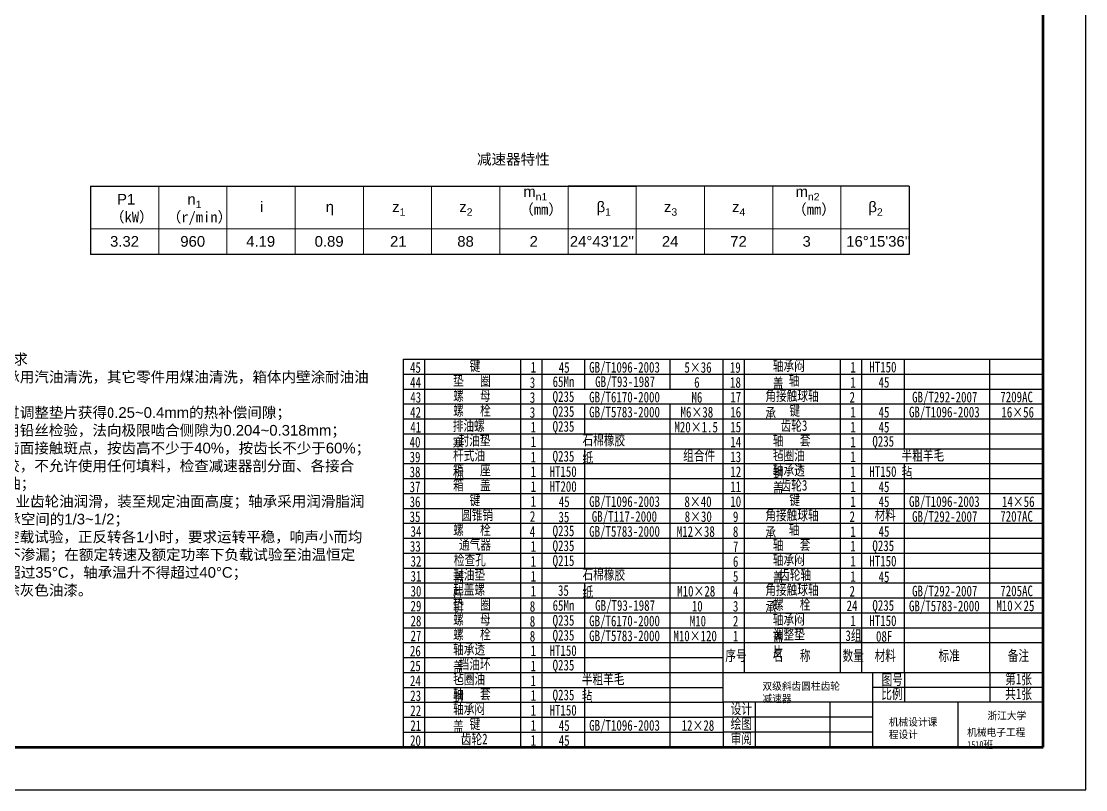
# Model space of a CAD drawing. Header units: millimetres. Extents: x 3025 to 5024, y 1381 to 2247.
# Drawn here: x 4524.5 to 5023.8, y 1406 to 1766.5 of the extents above; entities that cross this region are included whole.
import ezdxf

# ---------------------------------------------------------------- set-up
doc = ezdxf.new("R2010")
doc.units = ezdxf.units.MM
doc.layers.get('0').update_dxf_attribs({"lineweight": 30})
doc.layers.add('1', color=7, linetype='Continuous', lineweight=15)
doc.layers.add('粗线', color=7, linetype='Continuous', lineweight=53)
doc.layers.add('细线', color=7, linetype='Continuous')
doc.styles.get("Standard").update_dxf_attribs({"font": 'arial.ttf'})

msp = doc.modelspace()

# ---------------------------------------------------------------- linework, layer by layer
for p, q in [((4557.021, 1689.138), (4813.021, 1689.138)), ((4557.021, 1689.138), (4557.021, 1657.138)), ((4909.021, 1689.138), (4781.021, 1689.138)), ((4941.021, 1689.138), (4909.021, 1689.138)), ((4941.021, 1689.138), (4941.021, 1669.138)), ((4941.021, 1669.138), (4941.021, 1657.138)), ((4941.021, 1657.138), (4557.021, 1657.138)), ((4703.848, 1600.989), (4703.848, 1607.989)), ((4703.848, 1607.989), (4853.848, 1607.989)), ((4853.848, 1607.989), (5003.848, 1607.989)), ((4853.848, 1600.989), (4853.848, 1607.989)), ((4703.848, 1593.989), (4703.848, 1600.989)), ((4853.848, 1593.989), (4853.848, 1600.989)), ((4703.848, 1586.989), (4703.848, 1593.989)), ((4853.848, 1586.989), (4853.848, 1593.989)), ((4703.848, 1579.989), (4703.848, 1586.989)), ((4853.848, 1579.989), (4853.848, 1586.989)), ((4703.848, 1572.989), (4703.848, 1579.989)), ((4853.848, 1572.989), (4853.848, 1579.989)), ((4703.848, 1565.989), (4703.848, 1572.989)), ((4853.848, 1565.989), (4853.848, 1572.989)), ((4703.848, 1558.989), (4703.848, 1565.989)), ((4853.848, 1558.989), (4853.848, 1565.989)), ((4703.848, 1551.989), (4703.848, 1558.989)), ((4853.848, 1551.989), (4853.848, 1558.989)), ((4703.848, 1544.989), (4703.848, 1551.989)), ((4853.848, 1544.989), (4853.848, 1551.989)), ((4703.848, 1537.989), (4703.848, 1544.989)), ((4853.848, 1537.989), (4853.848, 1544.989)), ((4703.848, 1530.989), (4703.848, 1537.989)), ((4853.848, 1530.989), (4853.848, 1537.989)), ((4703.848, 1523.989), (4703.848, 1530.989)), ((4853.848, 1523.989), (4853.848, 1530.989)), ((4703.848, 1516.989), (4703.848, 1523.989)), ((4853.848, 1516.989), (4853.848, 1523.989)), ((4703.848, 1509.989), (4703.848, 1516.989)), ((4853.848, 1509.989), (4853.848, 1516.989)), ((4703.848, 1502.989), (4703.848, 1509.989)), ((4853.848, 1502.989), (4853.848, 1509.989)), ((4703.848, 1495.989), (4703.848, 1502.989)), ((4853.848, 1495.989), (4853.848, 1502.989)), ((4703.848, 1488.989), (4703.848, 1495.989)), ((4853.848, 1488.989), (4853.848, 1495.989)), ((4703.848, 1481.989), (4703.848, 1488.989)), ((4853.848, 1481.989), (4853.848, 1488.989)), ((4703.848, 1474.989), (4703.848, 1481.989)), ((4853.848, 1474.989), (4853.848, 1481.989)), ((4703.848, 1467.989), (4703.848, 1474.989)), ((4853.848, 1467.989), (4853.848, 1474.989)), ((4703.848, 1460.989), (4703.848, 1467.989)), ((4853.848, 1460.989), (4853.848, 1467.989)), ((4703.848, 1453.989), (4703.848, 1460.989)), ((4853.848, 1446.989), (4853.848, 1460.989)), ((4853.848, 1460.989), (5003.848, 1460.989)), ((4703.848, 1446.989), (4703.848, 1453.989)), ((4703.848, 1439.989), (4703.848, 1446.989)), ((4853.848, 1446.989), (4853.848, 1425.989)), ((4703.848, 1432.989), (4703.848, 1439.989)), ((4703.848, 1425.989), (4703.848, 1432.989))]:
    msp.add_line(p, q)
at = {"layer": '1'}
for p, q in [((4589.021, 1689.138), (4589.021, 1657.138)), ((4621.021, 1689.138), (4621.021, 1657.138)), ((4653.021, 1689.138), (4653.021, 1657.138)), ((4685.021, 1689.138), (4685.021, 1657.138)), ((4717.021, 1689.138), (4717.021, 1657.138)), ((4749.021, 1689.138), (4749.021, 1657.138)), ((4781.021, 1689.138), (4781.021, 1657.138)), ((4813.021, 1689.138), (4813.021, 1669.138)), ((4813.021, 1689.138), (4813.021, 1657.138)), ((4845.021, 1689.138), (4845.021, 1657.138)), ((4877.021, 1689.138), (4877.021, 1657.138)), ((4909.021, 1689.138), (4909.021, 1657.138)), ((4941.021, 1669.138), (4557.021, 1669.138))]:
    msp.add_line(p, q, dxfattribs=at)
at = {"layer": '粗线'}
for p, q in [((5003.848, 1425.989), (5003.848, 2226.989)), ((3854.848, 1425.989), (5003.848, 1425.989))]:
    msp.add_line(p, q, dxfattribs=at)
at = {"layer": '细线'}
for p, q in [((5023.848, 1405.989), (5023.848, 2246.989)), ((4713.848, 1600.989), (4713.848, 1607.989)), ((4758.848, 1600.989), (4758.848, 1607.989)), ((4768.848, 1600.989), (4768.848, 1607.989)), ((4788.848, 1600.989), (4788.848, 1607.989)), ((4828.848, 1600.989), (4828.848, 1607.989)), ((4863.848, 1600.989), (4863.848, 1607.989)), ((4863.848, 1607.989), (4863.848, 1607.989)), ((4908.848, 1600.989), (4908.848, 1607.989)), ((4918.848, 1600.989), (4918.848, 1607.989)), ((4938.848, 1600.989), (4938.848, 1607.989)), ((4978.848, 1600.989), (4978.848, 1607.989)), ((4703.848, 1600.989), (4853.848, 1600.989)), ((4713.848, 1593.989), (4713.848, 1600.989)), ((4713.848, 1600.989), (4713.848, 1600.989)), ((4758.848, 1593.989), (4758.848, 1600.989)), ((4768.848, 1593.989), (4768.848, 1600.989)), ((4788.848, 1593.989), (4788.848, 1600.989)), ((4828.848, 1593.989), (4828.848, 1600.989)), ((4853.848, 1600.989), (5003.848, 1600.989)), ((4863.848, 1593.989), (4863.848, 1600.989)), ((4908.848, 1593.989), (4908.848, 1600.989)), ((4918.848, 1593.989), (4918.848, 1600.989)), ((4938.848, 1593.989), (4938.848, 1600.989)), ((4978.848, 1593.989), (4978.848, 1600.989)), ((4703.848, 1593.989), (4853.848, 1593.989)), ((4713.848, 1586.989), (4713.848, 1593.989)), ((4758.848, 1586.989), (4758.848, 1593.989)), ((4768.848, 1586.989), (4768.848, 1593.989)), ((4853.848, 1593.989), (5003.848, 1593.989)), ((4863.848, 1586.989), (4863.848, 1593.989)), ((4908.848, 1586.989), (4908.848, 1593.989)), ((4918.848, 1586.989), (4918.848, 1593.989)), ((4938.848, 1586.989), (4938.848, 1593.989)), ((4978.848, 1586.989), (4978.848, 1593.989)), ((4703.848, 1586.989), (4853.848, 1586.989)), ((4713.848, 1579.989), (4713.848, 1586.989)), ((4713.848, 1586.989), (4713.848, 1586.989)), ((4758.848, 1579.989), (4758.848, 1586.989)), ((4768.848, 1579.989), (4768.848, 1586.989)), ((4788.848, 1579.989), (4788.848, 1586.989)), ((4828.848, 1579.989), (4828.848, 1586.989)), ((4853.848, 1586.989), (5003.848, 1586.989)), ((4863.848, 1579.989), (4863.848, 1586.989)), ((4908.848, 1579.989), (4908.848, 1586.989)), ((4918.848, 1579.989), (4918.848, 1586.989)), ((4938.848, 1579.989), (4938.848, 1586.989)), ((4978.848, 1579.989), (4978.848, 1586.989)), ((4703.848, 1579.989), (4853.848, 1579.989)), ((4713.848, 1572.989), (4713.848, 1579.989)), ((4758.848, 1572.989), (4758.848, 1579.989)), ((4768.848, 1572.989), (4768.848, 1579.989)), ((4788.848, 1572.989), (4788.848, 1579.989)), ((4828.848, 1572.989), (4828.848, 1579.989)), ((4853.848, 1579.989), (5003.848, 1579.989)), ((4863.848, 1572.989), (4863.848, 1579.989)), ((4908.848, 1572.989), (4908.848, 1579.989)), ((4918.848, 1572.989), (4918.848, 1579.989)), ((4938.848, 1572.989), (4938.848, 1579.989)), ((4978.848, 1572.989), (4978.848, 1579.989)), ((4703.848, 1572.989), (4853.848, 1572.989)), ((4713.848, 1565.989), (4713.848, 1572.989)), ((4758.848, 1565.989), (4758.848, 1572.989)), ((4768.848, 1565.989), (4768.848, 1572.989)), ((4828.848, 1565.989), (4828.848, 1572.989)), ((4853.848, 1572.989), (5003.848, 1572.989)), ((4863.848, 1565.989), (4863.848, 1572.989)), ((4908.848, 1565.989), (4908.848, 1572.989)), ((4918.848, 1565.989), (4918.848, 1572.989)), ((4938.848, 1565.989), (4938.848, 1572.989)), ((4978.848, 1565.989), (4978.848, 1572.989)), ((4703.848, 1565.989), (4853.848, 1565.989)), ((4713.848, 1558.989), (4713.848, 1565.989)), ((4758.848, 1558.989), (4758.848, 1565.989)), ((4768.848, 1558.989), (4768.848, 1565.989)), ((4788.848, 1558.989), (4788.848, 1565.989)), ((4828.848, 1558.989), (4828.848, 1565.989)), ((4853.848, 1565.989), (5003.848, 1565.989)), ((4863.848, 1558.989), (4863.848, 1565.989)), ((4908.848, 1558.989), (4908.848, 1565.989)), ((4918.848, 1558.989), (4918.848, 1565.989)), ((4978.848, 1558.989), (4978.848, 1565.989)), ((4703.848, 1558.989), (4853.848, 1558.989)), ((4713.848, 1551.989), (4713.848, 1558.989)), ((4713.848, 1558.989), (4713.848, 1558.989)), ((4758.848, 1551.989), (4758.848, 1558.989)), ((4768.848, 1551.989), (4768.848, 1558.989)), ((4788.848, 1551.989), (4788.848, 1558.989)), ((4828.848, 1551.989), (4828.848, 1558.989)), ((4853.848, 1558.989), (5003.848, 1558.989)), ((4863.848, 1551.989), (4863.848, 1558.989)), ((4908.848, 1551.989), (4908.848, 1558.989)), ((4918.848, 1551.989), (4918.848, 1558.989)), ((4938.848, 1551.989), (4938.848, 1558.989)), ((4978.848, 1551.989), (4978.848, 1558.989)), ((4703.848, 1551.989), (4853.848, 1551.989)), ((4703.848, 1551.989), (4703.848, 1551.989)), ((4713.848, 1544.989), (4713.848, 1551.989)), ((4758.848, 1544.989), (4758.848, 1551.989)), ((4768.848, 1544.989), (4768.848, 1551.989)), ((4788.848, 1544.989), (4788.848, 1551.989)), ((4828.848, 1544.989), (4828.848, 1551.989)), ((4853.848, 1551.989), (5003.848, 1551.989)), ((4863.848, 1544.989), (4863.848, 1551.989)), ((4908.848, 1544.989), (4908.848, 1551.989)), ((4918.848, 1544.989), (4918.848, 1551.989)), ((4938.848, 1544.989), (4938.848, 1551.989)), ((4978.848, 1544.989), (4978.848, 1551.989)), ((4703.848, 1544.989), (4853.848, 1544.989)), ((4713.848, 1537.989), (4713.848, 1544.989)), ((4713.848, 1544.989), (4713.848, 1544.989)), ((4758.848, 1537.989), (4758.848, 1544.989)), ((4768.848, 1537.989), (4768.848, 1544.989)), ((4788.848, 1537.989), (4788.848, 1544.989)), ((4828.848, 1537.989), (4828.848, 1544.989)), ((4853.848, 1544.989), (5003.848, 1544.989)), ((4863.848, 1537.989), (4863.848, 1544.989)), ((4908.848, 1537.989), (4908.848, 1544.989)), ((4918.848, 1537.989), (4918.848, 1544.989)), ((4938.848, 1537.989), (4938.848, 1544.989)), ((4978.848, 1537.989), (4978.848, 1544.989)), ((4703.848, 1537.989), (4853.848, 1537.989)), ((4713.848, 1530.989), (4713.848, 1537.989)), ((4758.848, 1530.989), (4758.848, 1537.989)), ((4768.848, 1530.989), (4768.848, 1537.989)), ((4788.848, 1530.989), (4788.848, 1537.989)), ((4828.848, 1530.989), (4828.848, 1537.989)), ((4853.848, 1537.989), (5003.848, 1537.989)), ((4863.848, 1530.989), (4863.848, 1537.989)), ((4908.848, 1530.989), (4908.848, 1537.989)), ((4918.848, 1530.989), (4918.848, 1537.989)), ((4938.848, 1530.989), (4938.848, 1537.989)), ((4978.848, 1530.989), (4978.848, 1537.989)), ((4703.848, 1530.989), (4853.848, 1530.989)), ((4713.848, 1523.989), (4713.848, 1530.989)), ((4758.848, 1523.989), (4758.848, 1530.989)), ((4768.848, 1523.989), (4768.848, 1530.989)), ((4788.848, 1523.989), (4788.848, 1530.989)), ((4828.848, 1523.989), (4828.848, 1530.989)), ((4853.848, 1530.989), (5003.848, 1530.989)), ((4863.848, 1523.989), (4863.848, 1530.989)), ((4908.848, 1523.989), (4908.848, 1530.989)), ((4918.848, 1523.989), (4918.848, 1530.989)), ((4938.848, 1523.989), (4938.848, 1530.989)), ((4978.848, 1523.989), (4978.848, 1530.989)), ((4703.848, 1523.989), (4853.848, 1523.989)), ((4713.848, 1516.989), (4713.848, 1523.989)), ((4758.848, 1516.989), (4758.848, 1523.989)), ((4768.848, 1516.989), (4768.848, 1523.989)), ((4788.848, 1516.989), (4788.848, 1523.989)), ((4828.848, 1516.989), (4828.848, 1523.989)), ((4853.848, 1523.989), (5003.848, 1523.989)), ((4863.848, 1516.989), (4863.848, 1523.989)), ((4908.848, 1516.989), (4908.848, 1523.989)), ((4918.848, 1516.989), (4918.848, 1523.989)), ((4938.848, 1516.989), (4938.848, 1523.989)), ((4978.848, 1516.989), (4978.848, 1523.989)), ((4703.848, 1516.989), (4853.848, 1516.989)), ((4713.848, 1509.989), (4713.848, 1516.989)), ((4758.848, 1509.989), (4758.848, 1516.989)), ((4768.848, 1509.989), (4768.848, 1516.989)), ((4788.848, 1509.989), (4788.848, 1516.989)), ((4828.848, 1509.989), (4828.848, 1516.989)), ((4853.848, 1516.989), (5003.848, 1516.989)), ((4863.848, 1509.989), (4863.848, 1516.989)), ((4908.848, 1509.989), (4908.848, 1516.989)), ((4918.848, 1509.989), (4918.848, 1516.989)), ((4938.848, 1509.989), (4938.848, 1516.989)), ((4978.848, 1509.989), (4978.848, 1516.989)), ((4703.848, 1509.989), (4853.848, 1509.989)), ((4713.848, 1502.989), (4713.848, 1509.989)), ((4758.848, 1502.989), (4758.848, 1509.989)), ((4768.848, 1502.989), (4768.848, 1509.989)), ((4828.848, 1502.989), (4828.848, 1509.989)), ((4853.848, 1509.989), (5003.848, 1509.989)), ((4863.848, 1502.989), (4863.848, 1509.989)), ((4908.848, 1502.989), (4908.848, 1509.989)), ((4918.848, 1502.989), (4918.848, 1509.989)), ((4938.848, 1502.989), (4938.848, 1509.989)), ((4978.848, 1502.989), (4978.848, 1509.989)), ((4703.848, 1502.989), (4853.848, 1502.989)), ((4713.848, 1495.989), (4713.848, 1502.989)), ((4758.848, 1495.989), (4758.848, 1502.989)), ((4768.848, 1495.989), (4768.848, 1502.989)), ((4788.848, 1495.989), (4788.848, 1502.989)), ((4828.848, 1495.989), (4828.848, 1502.989)), ((4853.848, 1502.989), (5003.848, 1502.989)), ((4863.848, 1495.989), (4863.848, 1502.989)), ((4863.848, 1502.989), (4863.848, 1502.989)), ((4908.848, 1495.989), (4908.848, 1502.989)), ((4918.848, 1495.989), (4918.848, 1502.989)), ((4938.848, 1495.989), (4938.848, 1502.989)), ((4978.848, 1495.989), (4978.848, 1502.989)), ((4703.848, 1495.989), (4853.848, 1495.989)), ((4713.848, 1488.989), (4713.848, 1495.989)), ((4758.848, 1488.989), (4758.848, 1495.989)), ((4768.848, 1488.989), (4768.848, 1495.989)), ((4788.848, 1488.989), (4788.848, 1495.989)), ((4828.848, 1488.989), (4828.848, 1495.989)), ((4853.848, 1495.989), (5003.848, 1495.989)), ((4863.848, 1488.989), (4863.848, 1495.989)), ((4908.848, 1488.989), (4908.848, 1495.989)), ((4918.848, 1488.989), (4918.848, 1495.989)), ((4938.848, 1488.989), (4938.848, 1495.989)), ((4978.848, 1488.989), (4978.848, 1495.989)), ((4703.848, 1488.989), (4853.848, 1488.989)), ((4713.848, 1481.989), (4713.848, 1488.989)), ((4758.848, 1481.989), (4758.848, 1488.989)), ((4768.848, 1481.989), (4768.848, 1488.989)), ((4788.848, 1481.989), (4788.848, 1488.989)), ((4828.848, 1481.989), (4828.848, 1488.989)), ((4853.848, 1488.989), (5003.848, 1488.989)), ((4853.848, 1488.989), (4853.848, 1488.989)), ((4863.848, 1481.989), (4863.848, 1488.989)), ((4863.848, 1488.989), (4863.848, 1488.989)), ((4908.848, 1481.989), (4908.848, 1488.989)), ((4918.848, 1481.989), (4918.848, 1488.989)), ((4938.848, 1481.989), (4938.848, 1488.989)), ((4978.848, 1481.989), (4978.848, 1488.989)), ((4703.848, 1481.989), (4853.848, 1481.989)), ((4713.848, 1474.989), (4713.848, 1481.989)), ((4758.848, 1474.989), (4758.848, 1481.989)), ((4768.848, 1474.989), (4768.848, 1481.989)), ((4788.848, 1474.989), (4788.848, 1481.989)), ((4828.848, 1474.989), (4828.848, 1481.989)), ((4853.848, 1481.989), (5003.848, 1481.989)), ((4863.848, 1474.989), (4863.848, 1481.989)), ((4908.848, 1474.989), (4908.848, 1481.989)), ((4918.848, 1474.989), (4918.848, 1481.989)), ((4938.848, 1474.989), (4938.848, 1481.989)), ((4978.848, 1474.989), (4978.848, 1481.989)), ((4703.848, 1474.989), (4853.848, 1474.989)), ((4713.848, 1467.989), (4713.848, 1474.989)), ((4758.848, 1467.989), (4758.848, 1474.989)), ((4768.848, 1467.989), (4768.848, 1474.989)), ((4788.848, 1467.989), (4788.848, 1474.989)), ((4828.848, 1467.989), (4828.848, 1474.989)), ((4853.848, 1474.989), (5003.848, 1474.989)), ((4863.848, 1467.989), (4863.848, 1474.989)), ((4908.848, 1467.989), (4908.848, 1474.989)), ((4918.848, 1467.989), (4918.848, 1474.989)), ((4938.848, 1467.989), (4938.848, 1474.989)), ((4978.848, 1467.989), (4978.848, 1474.989)), ((4703.848, 1467.989), (4853.848, 1467.989)), ((4713.848, 1460.989), (4713.848, 1467.989)), ((4758.848, 1460.989), (4758.848, 1467.989)), ((4768.848, 1460.989), (4768.848, 1467.989)), ((4788.848, 1460.989), (4788.848, 1467.989)), ((4828.848, 1460.989), (4828.848, 1467.989)), ((4863.848, 1460.989), (4863.848, 1467.989)), ((4908.848, 1460.989), (4908.848, 1467.989)), ((4918.848, 1460.989), (4918.848, 1467.989)), ((4938.848, 1460.989), (4938.848, 1467.989)), ((4978.848, 1460.989), (4978.848, 1467.989)), ((4703.848, 1460.989), (4853.848, 1460.989)), ((4713.848, 1453.989), (4713.848, 1460.989)), ((4758.848, 1453.989), (4758.848, 1460.989)), ((4768.848, 1453.989), (4768.848, 1460.989)), ((4828.848, 1453.989), (4828.848, 1460.989)), ((4923.848, 1460.989), (4923.848, 1446.989)), ((4938.848, 1460.989), (4938.848, 1446.989)), ((4978.848, 1460.989), (4978.848, 1446.989)), ((4703.848, 1453.989), (4853.848, 1453.989)), ((4713.848, 1446.989), (4713.848, 1453.989)), ((4758.848, 1446.989), (4758.848, 1453.989)), ((4768.848, 1446.989), (4768.848, 1453.989)), ((4788.848, 1446.989), (4788.848, 1453.989)), ((4828.848, 1446.989), (4828.848, 1453.989)), ((5003.848, 1453.989), (4923.848, 1453.989)), ((4703.848, 1446.989), (4853.848, 1446.989)), ((4713.848, 1439.989), (4713.848, 1446.989)), ((4758.848, 1439.989), (4758.848, 1446.989)), ((4768.848, 1439.989), (4768.848, 1446.989)), ((4788.848, 1439.989), (4788.848, 1446.989)), ((4828.848, 1439.989), (4828.848, 1446.989)), ((4923.848, 1446.989), (4853.848, 1446.989)), ((4868.848, 1446.989), (4868.848, 1425.989)), ((4903.848, 1446.989), (4903.848, 1425.989)), ((5003.848, 1446.989), (4923.848, 1446.989)), ((4923.848, 1446.989), (4923.848, 1425.989)), ((4963.848, 1446.989), (4963.848, 1425.989)), ((4703.848, 1439.989), (4853.848, 1439.989)), ((4713.848, 1432.989), (4713.848, 1439.989)), ((4713.848, 1439.989), (4713.848, 1439.989)), ((4758.848, 1432.989), (4758.848, 1439.989)), ((4768.848, 1432.989), (4768.848, 1439.989)), ((4788.848, 1432.989), (4788.848, 1439.989)), ((4828.848, 1432.989), (4828.848, 1439.989)), ((4923.848, 1439.989), (4853.848, 1439.989)), ((4703.848, 1432.989), (4853.848, 1432.989)), ((4713.848, 1425.989), (4713.848, 1432.989)), ((4758.848, 1425.989), (4758.848, 1432.989)), ((4768.848, 1425.989), (4768.848, 1432.989)), ((4788.848, 1425.989), (4788.848, 1432.989)), ((4828.848, 1425.989), (4828.848, 1432.989)), ((4923.848, 1432.989), (4853.848, 1432.989)), ((4703.848, 1425.989), (4853.848, 1425.989)), ((4703.848, 1425.989), (4703.848, 1425.989)), ((4703.848, 1425.989), (4853.848, 1425.989)), ((3834.848, 1405.989), (5023.848, 1405.989))]:
    msp.add_line(p, q, dxfattribs=at)

# ---------------------------------------------------------------- texts
at = {"attachment_point": 1}
for s, width, insert, char_height in [('{\\fSimSun|b0|i0|c134|p2;减速器特性}', 76.00243, (4738.297, 1704.292), 5), ('\\A1;\\pi11.018;m{\\H0.7x;\\S^ n1;}\\P\\pi9.13;{\\fSimSun|b0|i0|c134|p2;（mm）}', 31.61203, (4749.021, 1689.138), 5), ('\\A1;\\pi10.698;m{\\H0.7x;\\S^ n2;}\\P\\pi9.13;{\\fSimSun|b0|i0|c134|p2;（mm）}', 31.61203, (4877.021, 1689.138), 5), ('\\pi12.445;P1\\P\\pi9.13;{\\fSimSun|b0|i0|c134|p2;（kW）}', 31.61203, (4557.021, 1685.541), 5), ('\\A1;\\pi13.449;n{\\H0.7x;\\S^ 1;}\\P\\pi3.7669;{\\fSimSun|b0|i0|c134|p2;（r/min）}', 31.61203, (4589.021, 1685.541), 5), ('\\pi15.499;i', 31.61203, (4621.021, 1681.98), 5), ('\\pi14.334;η', 31.61203, (4653.021, 1681.98), 5), ('\\A1;\\pi13.483;z{\\H0.7x;\\S^ 1;}', 31.61203, (4685.021, 1681.98), 5), ('\\A1;\\pi12.969;z{\\H0.7x;\\S^ 2;}', 31.61203, (4717.021, 1681.98), 5), ('\\A1;\\pi13.391;β{\\H0.7x;\\S^ 1;}', 31.61203, (4781.021, 1681.98), 5), ('\\A1;\\pi12.982;z{\\H0.7x;\\S^ 3;}', 31.61203, (4813.021, 1681.98), 5), ('\\A1;\\pi12.918;z{\\H0.7x;\\S^ 4;}', 31.61203, (4845.021, 1681.98), 5), ('\\A1;\\pi12.877;β{\\H0.7x;\\S^ 2;}', 31.61203, (4909.021, 1681.98), 5), ('\\pi9.3394;3.32', 31.61203, (4556.833, 1665.745), 5), ('\\pi10.291;960', 31.61203, (4588.833, 1665.745), 5), ('\\pi9.2064;4.19', 31.61203, (4620.833, 1665.745), 5), ('\\pi9.307;0.89', 31.61203, (4652.833, 1665.745), 5), ('\\pi12.665;21', 31.61203, (4684.833, 1665.745), 5), ('\\pi12.216;88', 31.61203, (4716.833, 1665.745), 5), ('\\pi14.15;2', 31.61203, (4748.833, 1665.745), 5), ("\\pi1.0209;24°43'12''", 31.61203, (4780.833, 1665.745), 5), ('\\pi12.192;24', 31.61203, (4812.833, 1665.745), 5), ('\\pi12.271;72', 31.61203, (4844.833, 1665.745), 5), ('\\pi14.169;3', 31.61203, (4876.833, 1665.745), 5), ("16%%D15'36''", 20.18952, (4911.527, 1665.765), 5), ('{\\f长仿宋体|b0|i0|c134|p49;键}', 18.35678, (4734.847, 1607.494), 5), ('{\\f长仿宋体|b0|i0|c134|p49;轴承闷盖}', 18.35678, (4877.085, 1607.494), 5), ('{\\f长仿宋体|b0|i0|c134|p49;45}', 15, (4706.892, 1606.582), 5), ('{\\f长仿宋体|b0|i0|c134|p49;1}', 15, (4763.452, 1606.732), 5), ('{\\f长仿宋体|b0|i0|c134|p49;45}', 15, (4776.656, 1606.617), 5), ('{\\f长仿宋体|b0|i0|c134|p49;GB/T1096-2003}', 15, (4790.944, 1606.689), 5), ('{\\f长仿宋体|b0|i0|c134|p49;5×36}', 17.14946, (4835.599, 1606.632), 5), ('{\\f长仿宋体|b0|i0|c134|p49;19}', 15, (4856.919, 1606.582), 5), ('{\\f长仿宋体|b0|i0|c134|p49;1}', 15, (4913.452, 1606.732), 5), ('{\\f长仿宋体|b0|i0|c134|p49;HT150}', 15, (4922.335, 1606.769), 5), ('{\\f长仿宋体|b0|i0|c134|p49;44}', 15, (4706.919, 1599.582), 5), ('{\\f长仿宋体|b0|i0|c134|p49;垫   圈}', 18.35678, (4727.085, 1600.494), 5), ('{\\f长仿宋体|b0|i0|c134|p49;3}', 15, (4763.062, 1599.509), 5), ('{\\f长仿宋体|b0|i0|c134|p49;65Mn}', 15, (4773.777, 1599.951), 5), ('{\\f长仿宋体|b0|i0|c134|p49;GB/T93-1987}', 15, (4793.755, 1599.93), 5), ('{\\f长仿宋体|b0|i0|c134|p49;6}', 21.0048, (4840.174, 1599.632), 5), ('{\\f长仿宋体|b0|i0|c134|p49;18}', 15, (4857.016, 1599.582), 5), ('{\\f长仿宋体|b0|i0|c134|p49;轴}', 18.35678, (4884.571, 1600.657), 5), ('{\\f长仿宋体|b0|i0|c134|p49;1}', 15, (4913.416, 1599.589), 5), ('{\\f长仿宋体|b0|i0|c134|p49;45}', 15, (4926.656, 1599.684), 5), ('{\\f长仿宋体|b0|i0|c134|p49;螺   母}', 18.35678, (4727.085, 1593.494), 5), ('{\\f长仿宋体|b0|i0|c134|p49;Q235}', 15, (4773.777, 1592.951), 5), ('{\\f长仿宋体|b0|i0|c134|p49;GB/T6170-2000}', 15, (4790.944, 1592.689), 5), ('{\\f长仿宋体|b0|i0|c134|p49;角接触球轴承}', 28.27608, (4873.569, 1593.423), 5), ('{\\f长仿宋体|b0|i0|c134|p49;GB/T292-2007}', 15, (4942.416, 1592.689), 5), ('{\\f长仿宋体|b0|i0|c134|p49;7209AC}', 15, (4983.777, 1592.773), 5), ('{\\f长仿宋体|b0|i0|c134|p49;43}', 15, (4707.016, 1592.582), 5), ('{\\f长仿宋体|b0|i0|c134|p49;3}', 15, (4763.062, 1592.509), 5), ('{\\f长仿宋体|b0|i0|c134|p49;M6}', 21.0048, (4838.921, 1592.632), 5), ('{\\f长仿宋体|b0|i0|c134|p49;17}', 15, (4857.121, 1592.674), 5), ('{\\f长仿宋体|b0|i0|c134|p49;2}', 15, (4913.063, 1592.628), 5), ('{\\f长仿宋体|b0|i0|c134|p49;42}', 15, (4706.919, 1585.582), 5), ('{\\f长仿宋体|b0|i0|c134|p49;螺   栓}', 18.35678, (4727.085, 1586.494), 5), ('{\\f长仿宋体|b0|i0|c134|p49;3}', 15, (4763.062, 1585.509), 5), ('{\\f长仿宋体|b0|i0|c134|p49;Q235}', 15, (4773.777, 1585.951), 5), ('{\\f长仿宋体|b0|i0|c134|p49;GB/T5783-2000}', 15, (4790.944, 1585.689), 5), ('{\\f长仿宋体|b0|i0|c134|p49;M6×38}', 21.0048, (4833.797, 1585.632), 5), ('{\\f长仿宋体|b0|i0|c134|p49;16}', 15, (4857.121, 1585.674), 5), ('{\\f长仿宋体|b0|i0|c134|p49;键}', 18.35678, (4884.847, 1586.494), 5), ('{\\f长仿宋体|b0|i0|c134|p49;1}', 15, (4913.445, 1585.667), 5), ('{\\f长仿宋体|b0|i0|c134|p49;1}', 15, (4913.445, 1585.667), 5), ('{\\f长仿宋体|b0|i0|c134|p49;45}', 15, (4926.656, 1585.617), 5), ('{\\f长仿宋体|b0|i0|c134|p49;GB/T1096-2003}', 15, (4940.944, 1585.689), 5), ('{\\f长仿宋体|b0|i0|c134|p49;16×56}', 17.14946, (4984.289, 1585.632), 5), ('{\\f长仿宋体|b0|i0|c134|p49;41}', 15, (4707.016, 1578.582), 5), ('{\\f长仿宋体|b0|i0|c134|p49;排油螺塞}', 18.35678, (4726.925, 1579.317), 5), ('{\\f长仿宋体|b0|i0|c134|p49;1}', 15, (4763.416, 1578.589), 5), ('{\\f长仿宋体|b0|i0|c134|p49;Q235}', 15, (4773.777, 1578.951), 5), ('{\\f长仿宋体|b0|i0|c134|p49;M20×1.5}', 21.0048, (4830.912, 1578.632), 5), ('{\\f长仿宋体|b0|i0|c134|p49;15}', 15, (4857.121, 1578.674), 5), ('{\\f长仿宋体|b0|i0|c134|p49;齿轮3}', 18.35678, (4880.73, 1579.317), 5), ('{\\f长仿宋体|b0|i0|c134|p49;1}', 15, (4913.445, 1578.667), 5), ('{\\f长仿宋体|b0|i0|c134|p49;45}', 15, (4926.656, 1578.617), 5), ('{\\f长仿宋体|b0|i0|c134|p49;封油垫}', 18.35678, (4729.651, 1572.494), 5), ('{\\f长仿宋体|b0|i0|c134|p49;石棉橡胶纸}', 22.62923, (4787.815, 1572.568), 5), ('{\\f长仿宋体|b0|i0|c134|p49;轴   套}', 18.35678, (4877.085, 1572.494), 5), ('{\\f长仿宋体|b0|i0|c134|p49;40}', 15, (4706.684, 1571.582), 5), ('{\\f长仿宋体|b0|i0|c134|p49;1}', 15, (4763.452, 1571.732), 5), ('{\\f长仿宋体|b0|i0|c134|p49;14}', 15, (4857.121, 1571.674), 5), ('{\\f长仿宋体|b0|i0|c134|p49;1}', 15, (4913.445, 1571.667), 5), ('{\\f长仿宋体|b0|i0|c134|p49;Q235}', 15, (4923.777, 1571.951), 5), ('{\\f长仿宋体|b0|i0|c134|p49;39}', 15, (4706.684, 1564.582), 5), ('{\\f长仿宋体|b0|i0|c134|p49;杆式油标}', 18.35678, (4727.092, 1565.494), 5), ('{\\f长仿宋体|b0|i0|c134|p49;1}', 15, (4763.412, 1564.537), 5), ('{\\f长仿宋体|b0|i0|c134|p49;Q235}', 15, (4773.777, 1564.951), 5), ('{\\f长仿宋体|b0|i0|c134|p49;组合件}', 21.0048, (4835.025, 1565.354), 5), ('{\\f长仿宋体|b0|i0|c134|p49;13}', 15, (4857.121, 1564.674), 5), ('{\\f长仿宋体|b0|i0|c134|p49;毡圈油封}', 18.35678, (4877.085, 1565.494), 5), ('{\\f长仿宋体|b0|i0|c134|p49;1}', 15, (4913.452, 1564.732), 5), ('{\\f长仿宋体|b0|i0|c134|p49;半粗羊毛毡}', 22.62923, (4937.463, 1565.494), 5), ('{\\f长仿宋体|b0|i0|c134|p49;箱   座}', 18.35678, (4727.085, 1558.494), 5), ('{\\f长仿宋体|b0|i0|c134|p49;轴承透盖}', 18.35678, (4877.085, 1558.494), 5), ('{\\f长仿宋体|b0|i0|c134|p49;38}', 15, (4706.684, 1557.582), 5), ('{\\f长仿宋体|b0|i0|c134|p49;1}', 15, (4763.452, 1557.732), 5), ('{\\f长仿宋体|b0|i0|c134|p49;HT150}', 15, (4772.335, 1557.769), 5), ('{\\f长仿宋体|b0|i0|c134|p49;12}', 15, (4857.121, 1557.674), 5), ('{\\f长仿宋体|b0|i0|c134|p49;1}', 15, (4913.452, 1557.732), 5), ('{\\f长仿宋体|b0|i0|c134|p49;HT150}', 15, (4922.335, 1557.769), 5), ('{\\f长仿宋体|b0|i0|c134|p49;37}', 15, (4706.684, 1550.582), 5), ('{\\f长仿宋体|b0|i0|c134|p49;箱   盖}', 18.35678, (4727.085, 1551.494), 5), ('{\\f长仿宋体|b0|i0|c134|p49;1}', 15, (4763.452, 1550.732), 5), ('{\\f长仿宋体|b0|i0|c134|p49;HT200}', 15, (4772.335, 1550.769), 5), ('{\\f长仿宋体|b0|i0|c134|p49;11}', 15, (4857.121, 1550.674), 5), ('{\\f长仿宋体|b0|i0|c134|p49;齿轮3}', 18.35678, (4880.73, 1551.317), 5), ('{\\f长仿宋体|b0|i0|c134|p49;1}', 15, (4913.445, 1550.667), 5), ('{\\f长仿宋体|b0|i0|c134|p49;45}', 15, (4926.656, 1550.617), 5), ('{\\f长仿宋体|b0|i0|c134|p49;36}', 15, (4706.684, 1543.582), 5), ('{\\f长仿宋体|b0|i0|c134|p49;键}', 18.35678, (4734.847, 1544.494), 5), ('{\\f长仿宋体|b0|i0|c134|p49;1}', 15, (4763.452, 1543.732), 5), ('{\\f长仿宋体|b0|i0|c134|p49;45}', 15, (4776.656, 1543.617), 5), ('{\\f长仿宋体|b0|i0|c134|p49;GB/T1096-2003}', 15, (4790.944, 1543.689), 5), ('{\\f长仿宋体|b0|i0|c134|p49;8×40}', 17.14946, (4835.599, 1543.632), 5), ('{\\f长仿宋体|b0|i0|c134|p49;10}', 15, (4857.121, 1543.674), 5), ('{\\f长仿宋体|b0|i0|c134|p49;键}', 18.35678, (4884.847, 1544.494), 5), ('{\\f长仿宋体|b0|i0|c134|p49;1}', 15, (4913.445, 1543.667), 5), ('{\\f长仿宋体|b0|i0|c134|p49;45}', 15, (4926.656, 1543.617), 5), ('{\\f长仿宋体|b0|i0|c134|p49;GB/T1096-2003}', 15, (4940.944, 1543.689), 5), ('{\\f长仿宋体|b0|i0|c134|p49;14×56}', 15, (4984.541, 1543.632), 5), ('{\\f长仿宋体|b0|i0|c134|p49;圆锥销}', 18.35678, (4730.848, 1537.494), 5), ('{\\f长仿宋体|b0|i0|c134|p49;角接触球轴承}', 28.27608, (4873.569, 1537.423), 5), ('{\\f长仿宋体|b0|i0|c134|p49;材料}', 15, (4924.802, 1537.494), 5), ('{\\f长仿宋体|b0|i0|c134|p49;35}', 15, (4706.684, 1536.582), 5), ('{\\f长仿宋体|b0|i0|c134|p49;2}', 15, (4763.116, 1536.732), 5), ('{\\f长仿宋体|b0|i0|c134|p49;35}', 15, (4776.512, 1536.454), 5), ('{\\f长仿宋体|b0|i0|c134|p49;GB/T117-2000}', 15, (4792.15, 1536.689), 5), ('{\\f长仿宋体|b0|i0|c134|p49;8×30}', 21.0048, (4835.709, 1536.632), 5), ('{\\f长仿宋体|b0|i0|c134|p49;9}', 15, (4858.352, 1536.582), 5), ('{\\f长仿宋体|b0|i0|c134|p49;2}', 15, (4913.063, 1536.628), 5), ('{\\f长仿宋体|b0|i0|c134|p49;GB/T292-2007}', 15, (4942.416, 1536.689), 5), ('{\\f长仿宋体|b0|i0|c134|p49;7207AC}', 15, (4983.777, 1536.773), 5), ('{\\f长仿宋体|b0|i0|c134|p49;34}', 15, (4707.121, 1529.674), 5), ('{\\f长仿宋体|b0|i0|c134|p49;螺   栓}', 18.35678, (4727.085, 1530.494), 5), ('{\\f长仿宋体|b0|i0|c134|p49;4}', 15, (4763.063, 1529.628), 5), ('{\\f长仿宋体|b0|i0|c134|p49;Q235}', 15, (4773.777, 1529.951), 5), ('{\\f长仿宋体|b0|i0|c134|p49;GB/T5783-2000}', 15, (4790.944, 1529.689), 5), ('{\\f长仿宋体|b0|i0|c134|p49;M12×38}', 21.0048, (4832, 1529.632), 5), ('{\\f长仿宋体|b0|i0|c134|p49;8}', 15, (4858.352, 1529.582), 5), ('{\\f长仿宋体|b0|i0|c134|p49;轴}', 18.35678, (4884.571, 1530.657), 5), ('{\\f长仿宋体|b0|i0|c134|p49;1}', 15, (4913.416, 1529.589), 5), ('{\\f长仿宋体|b0|i0|c134|p49;45}', 15, (4926.656, 1529.684), 5), ('{\\f长仿宋体|b0|i0|c134|p49;通气器}', 18.35678, (4729.857, 1523.61), 5), ('{\\f长仿宋体|b0|i0|c134|p49;Q235}', 15, (4773.777, 1522.951), 5), ('{\\f长仿宋体|b0|i0|c134|p49;轴   套}', 18.35678, (4877.085, 1523.494), 5), ('{\\f长仿宋体|b0|i0|c134|p49;Q235}', 15, (4923.777, 1522.951), 5), ('{\\f长仿宋体|b0|i0|c134|p49;33}', 15, (4706.809, 1522.674), 5), ('{\\f长仿宋体|b0|i0|c134|p49;1}', 15, (4763.445, 1522.667), 5), ('{\\f长仿宋体|b0|i0|c134|p49;1}', 15, (4763.445, 1522.667), 5), ('{\\f长仿宋体|b0|i0|c134|p49;7}', 15, (4858.352, 1522.582), 5), ('{\\f长仿宋体|b0|i0|c134|p49;1}', 15, (4913.39, 1522.805), 5), ('{\\f长仿宋体|b0|i0|c134|p49;32}', 15, (4707.121, 1515.674), 5), ('{\\f长仿宋体|b0|i0|c134|p49;检查孔盖}', 18.35678, (4727.448, 1516.335), 5), ('{\\f长仿宋体|b0|i0|c134|p49;1}', 15, (4763.445, 1515.667), 5), ('{\\f长仿宋体|b0|i0|c134|p49;Q215}', 15, (4773.777, 1515.951), 5), ('{\\f长仿宋体|b0|i0|c134|p49;6}', 15, (4858.352, 1515.582), 5), ('{\\f长仿宋体|b0|i0|c134|p49;轴承闷盖}', 18.35678, (4877.085, 1516.494), 5), ('{\\f长仿宋体|b0|i0|c134|p49;1}', 15, (4913.452, 1515.732), 5), ('{\\f长仿宋体|b0|i0|c134|p49;HT150}', 15, (4922.335, 1515.769), 5), ('{\\f长仿宋体|b0|i0|c134|p49;31}', 15, (4707.121, 1508.674), 5), ('{\\f长仿宋体|b0|i0|c134|p49;封油垫片}', 18.35678, (4727.085, 1509.494), 5), ('{\\f长仿宋体|b0|i0|c134|p49;1}', 15, (4763.445, 1508.667), 5), ('{\\f长仿宋体|b0|i0|c134|p49;石棉橡胶纸}', 22.62923, (4787.815, 1509.568), 5), ('{\\f长仿宋体|b0|i0|c134|p49;5}', 15, (4858.352, 1508.582), 5), ('{\\f长仿宋体|b0|i0|c134|p49;齿轮轴}', 18.35678, (4880.016, 1509.494), 5), ('{\\f长仿宋体|b0|i0|c134|p49;1}', 15, (4913.412, 1508.537), 5), ('{\\f长仿宋体|b0|i0|c134|p49;45}', 15, (4926.656, 1508.375), 5), ('{\\f长仿宋体|b0|i0|c134|p49;起盖螺钉}', 18.35678, (4727.085, 1502.494), 5), ('{\\f长仿宋体|b0|i0|c134|p49;角接触球轴承}', 28.27608, (4873.569, 1502.423), 5), ('{\\f长仿宋体|b0|i0|c134|p49;30}', 15, (4707.121, 1501.674), 5), ('{\\f长仿宋体|b0|i0|c134|p49;1}', 15, (4763.452, 1501.732), 5), ('{\\f长仿宋体|b0|i0|c134|p49;35}', 15, (4776.302, 1501.951), 5), ('{\\f长仿宋体|b0|i0|c134|p49;M10×28}', 21.0048, (4832.205, 1501.632), 5), ('{\\f长仿宋体|b0|i0|c134|p49;4}', 15, (4858.352, 1501.582), 5), ('{\\f长仿宋体|b0|i0|c134|p49;2}', 15, (4913.063, 1501.628), 5), ('{\\f长仿宋体|b0|i0|c134|p49;GB/T292-2007}', 15, (4942.416, 1501.689), 5), ('{\\f长仿宋体|b0|i0|c134|p49;7205AC}', 15, (4983.777, 1501.773), 5), ('{\\f长仿宋体|b0|i0|c134|p49;29}', 15, (4707.121, 1494.674), 5), ('{\\f长仿宋体|b0|i0|c134|p49;垫   圈}', 18.35678, (4727.085, 1495.494), 5), ('{\\f长仿宋体|b0|i0|c134|p49;8}', 15, (4763.062, 1494.509), 5), ('{\\f长仿宋体|b0|i0|c134|p49;65Mn}', 15, (4773.777, 1494.951), 5), ('{\\f长仿宋体|b0|i0|c134|p49;GB/T93-1987}', 15, (4793.755, 1494.93), 5), ('{\\f长仿宋体|b0|i0|c134|p49;10}', 21.0048, (4839.076, 1494.632), 5), ('{\\f长仿宋体|b0|i0|c134|p49;3}', 15, (4858.352, 1494.582), 5), ('{\\f长仿宋体|b0|i0|c134|p49;螺   栓}', 18.35678, (4877.085, 1495.494), 5), ('{\\f长仿宋体|b0|i0|c134|p49;24}', 15, (4911.682, 1494.818), 5), ('{\\f长仿宋体|b0|i0|c134|p49;Q235}', 15, (4923.777, 1494.951), 5), ('{\\f长仿宋体|b0|i0|c134|p49;GB/T5783-2000}', 15, (4940.944, 1494.689), 5), ('{\\f长仿宋体|b0|i0|c134|p49;M10×25}', 21.2792, (4981.925, 1494.776), 5), ('{\\f长仿宋体|b0|i0|c134|p49;螺   母}', 18.35678, (4727.085, 1488.494), 5), ('{\\f长仿宋体|b0|i0|c134|p49;Q235}', 15, (4773.777, 1487.951), 5), ('{\\f长仿宋体|b0|i0|c134|p49;GB/T6170-2000}', 15, (4790.944, 1487.689), 5), ('{\\f长仿宋体|b0|i0|c134|p49;轴承闷盖}', 18.35678, (4877.085, 1488.494), 5), ('{\\f长仿宋体|b0|i0|c134|p49;28}', 15, (4707.121, 1487.674), 5), ('{\\f长仿宋体|b0|i0|c134|p49;8}', 15, (4763.062, 1487.509), 5), ('{\\f长仿宋体|b0|i0|c134|p49;M10}', 21.0048, (4838.103, 1487.632), 5), ('{\\f长仿宋体|b0|i0|c134|p49;2}', 15, (4858.352, 1487.582), 5), ('{\\f长仿宋体|b0|i0|c134|p49;1}', 15, (4913.452, 1487.732), 5), ('{\\f长仿宋体|b0|i0|c134|p49;HT150}', 15, (4922.335, 1487.769), 5), ('{\\f长仿宋体|b0|i0|c134|p49;27}', 15, (4707.121, 1480.674), 5), ('{\\f长仿宋体|b0|i0|c134|p49;螺   栓}', 18.35678, (4727.085, 1481.494), 5), ('{\\f长仿宋体|b0|i0|c134|p49;8}', 15, (4763.062, 1480.509), 5), ('{\\f长仿宋体|b0|i0|c134|p49;Q235}', 15, (4773.777, 1480.951), 5), ('{\\f长仿宋体|b0|i0|c134|p49;GB/T5783-2000}', 15, (4790.944, 1480.689), 5), ('{\\f长仿宋体|b0|i0|c134|p49;M10×120}', 21.0048, (4830.427, 1480.632), 5), ('{\\f长仿宋体|b0|i0|c134|p49;1}', 15, (4858.352, 1480.582), 5), ('{\\f长仿宋体|b0|i0|c134|p49;调整垫片}', 18.35678, (4877.085, 1481.494), 5), ('{\\f长仿宋体|b0|i0|c134|p49;3组}', 15, (4911.14, 1480.777), 5), ('{\\f长仿宋体|b0|i0|c134|p49;08F}', 15, (4925.476, 1480.454), 5), ('{\\f长仿宋体|b0|i0|c134|p49;26}', 15, (4706.85, 1473.582), 5), ('{\\f长仿宋体|b0|i0|c134|p49;轴承透盖}', 18.35678, (4727.085, 1474.494), 5), ('{\\f长仿宋体|b0|i0|c134|p49;1}', 15, (4763.452, 1473.732), 5), ('{\\f长仿宋体|b0|i0|c134|p49;HT150}', 15, (4772.335, 1473.769), 5), ('{\\f长仿宋体|b0|i0|c134|p49;挡油环}', 18.35678, (4729.69, 1467.46), 5), ('{\\f长仿宋体|b0|i0|c134|p49;序号}', 15, (4854.802, 1471.402), 5), ('{\\f长仿宋体|b0|i0|c134|p49;名   称}', 18.35678, (4877.085, 1471.402), 5), ('{\\f长仿宋体|b0|i0|c134|p49;数量}', 15, (4909.802, 1471.402), 5), ('{\\f长仿宋体|b0|i0|c134|p49;材料}', 15, (4924.802, 1471.402), 5), ('{\\f长仿宋体|b0|i0|c134|p49;标准}', 15, (4954.802, 1471.402), 5), ('{\\f长仿宋体|b0|i0|c134|p49;备注}', 15, (4987.302, 1471.402), 5), ('{\\f长仿宋体|b0|i0|c134|p49;25}', 15, (4706.85, 1466.582), 5), ('{\\f长仿宋体|b0|i0|c134|p49;1}', 15, (4763.416, 1466.589), 5), ('{\\f长仿宋体|b0|i0|c134|p49;Q235}', 15, (4773.777, 1466.951), 5), ('{\\f长仿宋体|b0|i0|c134|p49;24}', 15, (4706.85, 1459.582), 5), ('{\\f长仿宋体|b0|i0|c134|p49;毡圈油封}', 18.35678, (4727.085, 1460.494), 5), ('{\\f长仿宋体|b0|i0|c134|p49;1}', 15, (4763.416, 1459.589), 5), ('{\\f长仿宋体|b0|i0|c134|p49;半粗羊毛毡}', 22.62923, (4787.463, 1460.494), 5), ('{\\f长仿宋体|b0|i0|c134|p49;图号}', 15, (4928.074, 1460.106), 5), ('{\\f长仿宋体|b0|i0|c134|p49;第1张}', 15, (4986.053, 1460.494), 5), ('{\\f长仿宋体|b0|i0|c134|p49;轴   套}', 18.35678, (4727.085, 1453.494), 5), ('{\\f长仿宋体|b0|i0|c134|p49;Q235}', 15, (4773.777, 1452.951), 5), ('{\\f长仿宋体|b0|i0|c134|p49;双级斜齿圆柱齿轮减速器}', 38.1293, (4872.21, 1456.314), 3.5), ('{\\f长仿宋体|b0|i0|c134|p49;比例}', 15, (4927.948, 1453.536), 5), ('{\\f长仿宋体|b0|i0|c134|p49;共1张}', 15, (4986.053, 1453.494), 5), ('{\\f长仿宋体|b0|i0|c134|p49;23}', 15, (4706.977, 1452.582), 5), ('{\\f长仿宋体|b0|i0|c134|p49;1}', 15, (4763.452, 1452.732), 5), ('{\\f长仿宋体|b0|i0|c134|p49;22}', 15, (4706.996, 1445.582), 5), ('{\\f长仿宋体|b0|i0|c134|p49;轴承闷盖}', 18.35678, (4727.085, 1446.494), 5), ('{\\f长仿宋体|b0|i0|c134|p49;1}', 15, (4763.452, 1445.732), 5), ('{\\f长仿宋体|b0|i0|c134|p49;HT150}', 15, (4772.335, 1445.769), 5), ('{\\f长仿宋体|b0|i0|c134|p49;设计}', 15, (4857.302, 1446.494), 5), ('{\\f长仿宋体|b0|i0|c134|p49;浙江大学}', 27.07674, (4977.741, 1442.497), 3.5), ('{\\f长仿宋体|b0|i0|c134|p49;21}', 15, (4707.035, 1438.582), 5), ('{\\f长仿宋体|b0|i0|c134|p49;键}', 18.35678, (4734.847, 1439.494), 5), ('{\\f长仿宋体|b0|i0|c134|p49;1}', 15, (4763.445, 1438.667), 5), ('{\\f长仿宋体|b0|i0|c134|p49;45}', 15, (4776.656, 1438.617), 5), ('{\\f长仿宋体|b0|i0|c134|p49;GB/T1096-2003}', 15, (4790.944, 1438.689), 5), ('{\\f长仿宋体|b0|i0|c134|p49;12×28}', 17.14946, (4834.289, 1438.632), 5), ('{\\f长仿宋体|b0|i0|c134|p49;绘图}', 15, (4857.302, 1439.494), 5), ('{\\f长仿宋体|b0|i0|c134|p49;机械设计课程设计}', 27.07674, (4931.464, 1439.494), 3.5), ('{\\f长仿宋体|b0|i0|c134|p49;齿轮2}', 18.35678, (4730.73, 1432.317), 5), ('{\\f长仿宋体|b0|i0|c134|p49;审阅}', 15, (4857.302, 1432.494), 5), ('{\\f长仿宋体|b0|i0|c134|p49;机械电子工程1510班}', 32.52915, (4968.246, 1434.684), 3.5), ('{\\f长仿宋体|b0|i0|c134|p49;20}', 15, (4706.892, 1431.582), 5), ('{\\f长仿宋体|b0|i0|c134|p49;1}', 15, (4763.445, 1431.667), 5), ('{\\f长仿宋体|b0|i0|c134|p49;45}', 15, (4776.656, 1431.617), 5)]:
    msp.add_mtext_dynamic_manual_height_columns(s, width=width, gutter_width=12.5, heights=[0], dxfattribs=dict(at, insert=insert, char_height=char_height))
at = {"layer": '细线', "insert": (4456.084, 1610.463), "char_height": 5, "attachment_point": 1}
msp.add_mtext_dynamic_manual_height_columns('{\\fSimSun|b0|i0|c134|p2;             技术要求\\P\\pi-15,l20,t20;1.^I装配前滚动轴承用汽油清洗，其它零件用煤油清洗，箱体内壁涂耐油油漆；\\P2.^I轴承安装时通过调整垫片获得0}.25~0.4mm{\\fSimSun|b0|i0|c134|p2;的热补偿间隙；\\P3.^I齿轮啮合侧隙用铅丝检验，法向极限啮合侧隙为}0.204~0.318mm{\\fSimSun|b0|i0|c134|p2;；\\P4.^I用涂色法检验齿面接触斑点，按齿高不少于}40%{\\fSimSun|b0|i0|c134|p2;，按齿长不少于}60%{\\fSimSun|b0|i0|c134|p2;；\\P}5.^I{\\fSimSun|b0|i0|c134|p2;剖分面涂密封胶，不允许使用任何填料，检查减速器剖分面、各接合面、密封处均不许漏油；\\P6.^I齿轮采用}120{\\fSimSun|b0|i0|c134|p2;工业齿轮油润滑，装至规定油面高度；轴承采用润滑脂润滑，油脂填入量为轴承空间的}1/3~1/2{\\fSimSun|b0|i0|c134|p2;；\\P7.^I在额定转速下空载试验，正反转各}1{\\fSimSun|b0|i0|c134|p2;小时，要求运转平稳，响声小而均匀，联接不松动，油不渗漏；在额定转速及额定功率下负载试验至油温恒定为止，油池温升不得超过}35°C{\\fSimSun|b0|i0|c134|p2;，轴承温升不得超过}40°C{\\fSimSun|b0|i0|c134|p2;；\\P8.^I减速器外表面涂灰色油漆。}', width=231.07482, gutter_width=12.5, heights=[0], dxfattribs=at)

doc.saveas('drawing.dxf')
